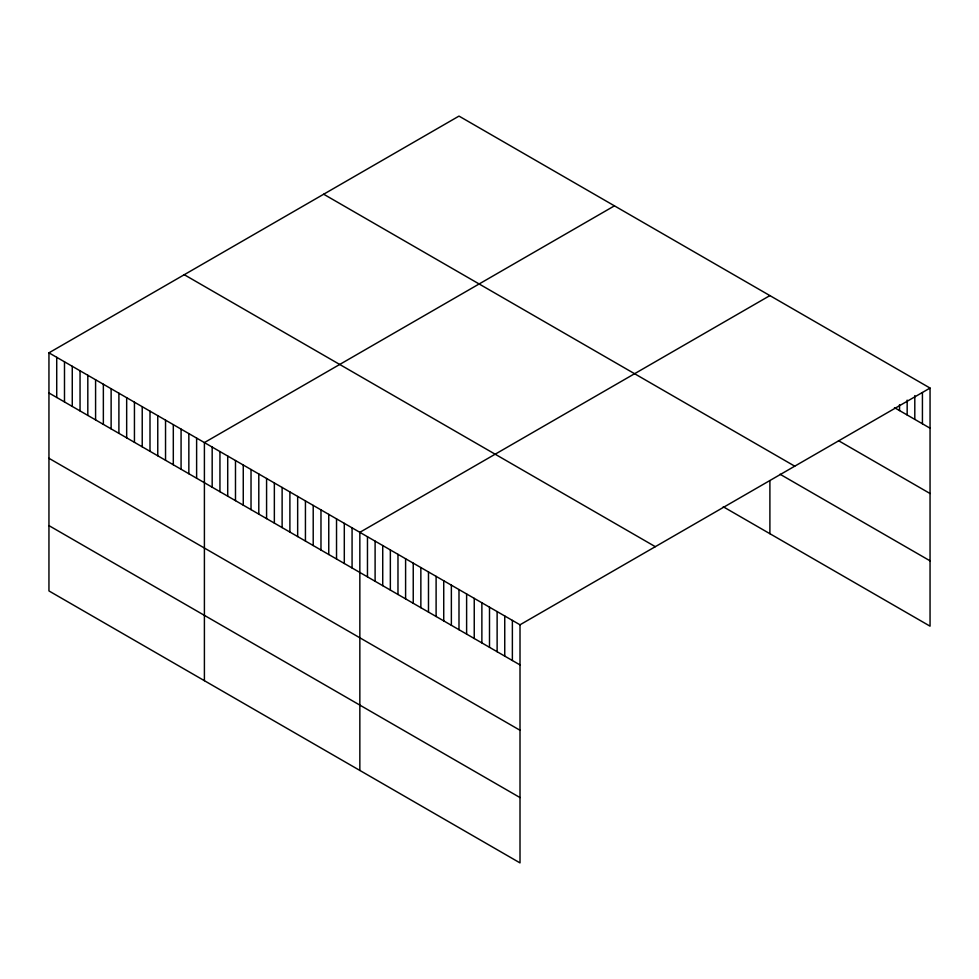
<?xml version="1.0" encoding="UTF-8"?>
<svg xmlns="http://www.w3.org/2000/svg" width="979" height="979" viewBox="0 0 979 979"><rect width="100%" height="100%" fill="white"/><g stroke="black" fill="none" stroke-linecap="round" stroke-linejoin="round"><path stroke-width="1.47" d="M48.95 352.832L520.008 624.798L520.008 862.903L48.95 590.937L48.95 352.832L458.992 116.097L930.05 388.063L930.05 626.168L723.261 506.779M614.445 205.847L204.403 442.581L204.403 680.686M769.898 295.597L359.844 532.331L359.844 770.436M520.008 624.798L930.05 388.063M894.463 407.643L930.05 428.19M838.526 440.685L930.05 493.514M323.682 194.221L794.74 466.175M780.055 474.24L930.05 560.832M184.26 274.707L655.318 546.674M48.95 392.971L520.008 664.925M48.95 458.294L520.008 730.261M48.95 525.613L520.008 797.567M922.426 392.567L922.426 423.785M914.802 395.602L914.802 419.379M907.166 400.117L907.166 414.974M899.542 404.633L899.542 410.58M769.898 480.616L769.898 533.702M512.372 620.392L512.372 660.519M504.748 615.987L504.748 656.114M497.124 611.581L497.124 651.72M489.5 607.188L489.5 647.315M481.876 602.783L481.876 642.909M474.24 598.377L474.24 638.504M466.616 593.972L466.616 634.098M458.992 589.566L458.992 629.705M451.368 585.173L451.368 625.3M443.732 580.767L443.732 620.894M436.108 576.362L436.108 616.489M428.484 571.956L428.484 612.083M420.86 567.551L420.86 607.69M413.236 563.158L413.236 603.284M405.6 558.752L405.6 598.879M397.976 554.347L397.976 594.473M390.352 549.941L390.352 590.068M382.728 545.536L382.728 585.662M375.104 541.13L375.104 581.269M367.468 536.737L367.468 576.864M352.073 527.84L352.073 567.967M344.302 523.349L344.302 563.488M336.531 518.87L336.531 558.997M328.76 514.379L328.76 554.506M320.977 509.888L320.977 550.027M313.207 505.409L313.207 545.536M305.436 500.918L305.436 541.044M297.665 496.426L297.665 536.565M289.894 491.947L289.894 532.074M282.123 487.456L282.123 527.583M274.353 482.965L274.353 523.092M266.582 478.486L266.582 518.613M258.799 473.995L258.799 514.122M251.028 469.504L251.028 509.631M243.257 465.025L243.257 505.152M235.486 460.534L235.486 500.661M227.715 456.043L227.715 496.169M219.945 451.552L219.945 491.691M212.174 447.073L212.174 487.199M196.62 438.09L196.62 478.229M188.849 433.611L188.849 473.738M181.078 429.12L181.078 469.247M173.307 424.629L173.307 464.768M165.537 420.15L165.537 460.277M157.766 415.659L157.766 455.786M149.995 411.168L149.995 451.295M142.224 406.689L142.224 446.816M134.441 402.198L134.441 442.324M126.67 397.707L126.67 437.833M118.9 393.228L118.9 433.354M111.129 388.736L111.129 428.863M103.358 384.245L103.358 424.372M95.587 379.754L95.587 419.893M87.816 375.275L87.816 415.402M80.045 370.784L80.045 410.911M72.262 366.293L72.262 406.432M64.492 361.814L64.492 401.941M56.721 357.323L56.721 397.45"/></g></svg>
